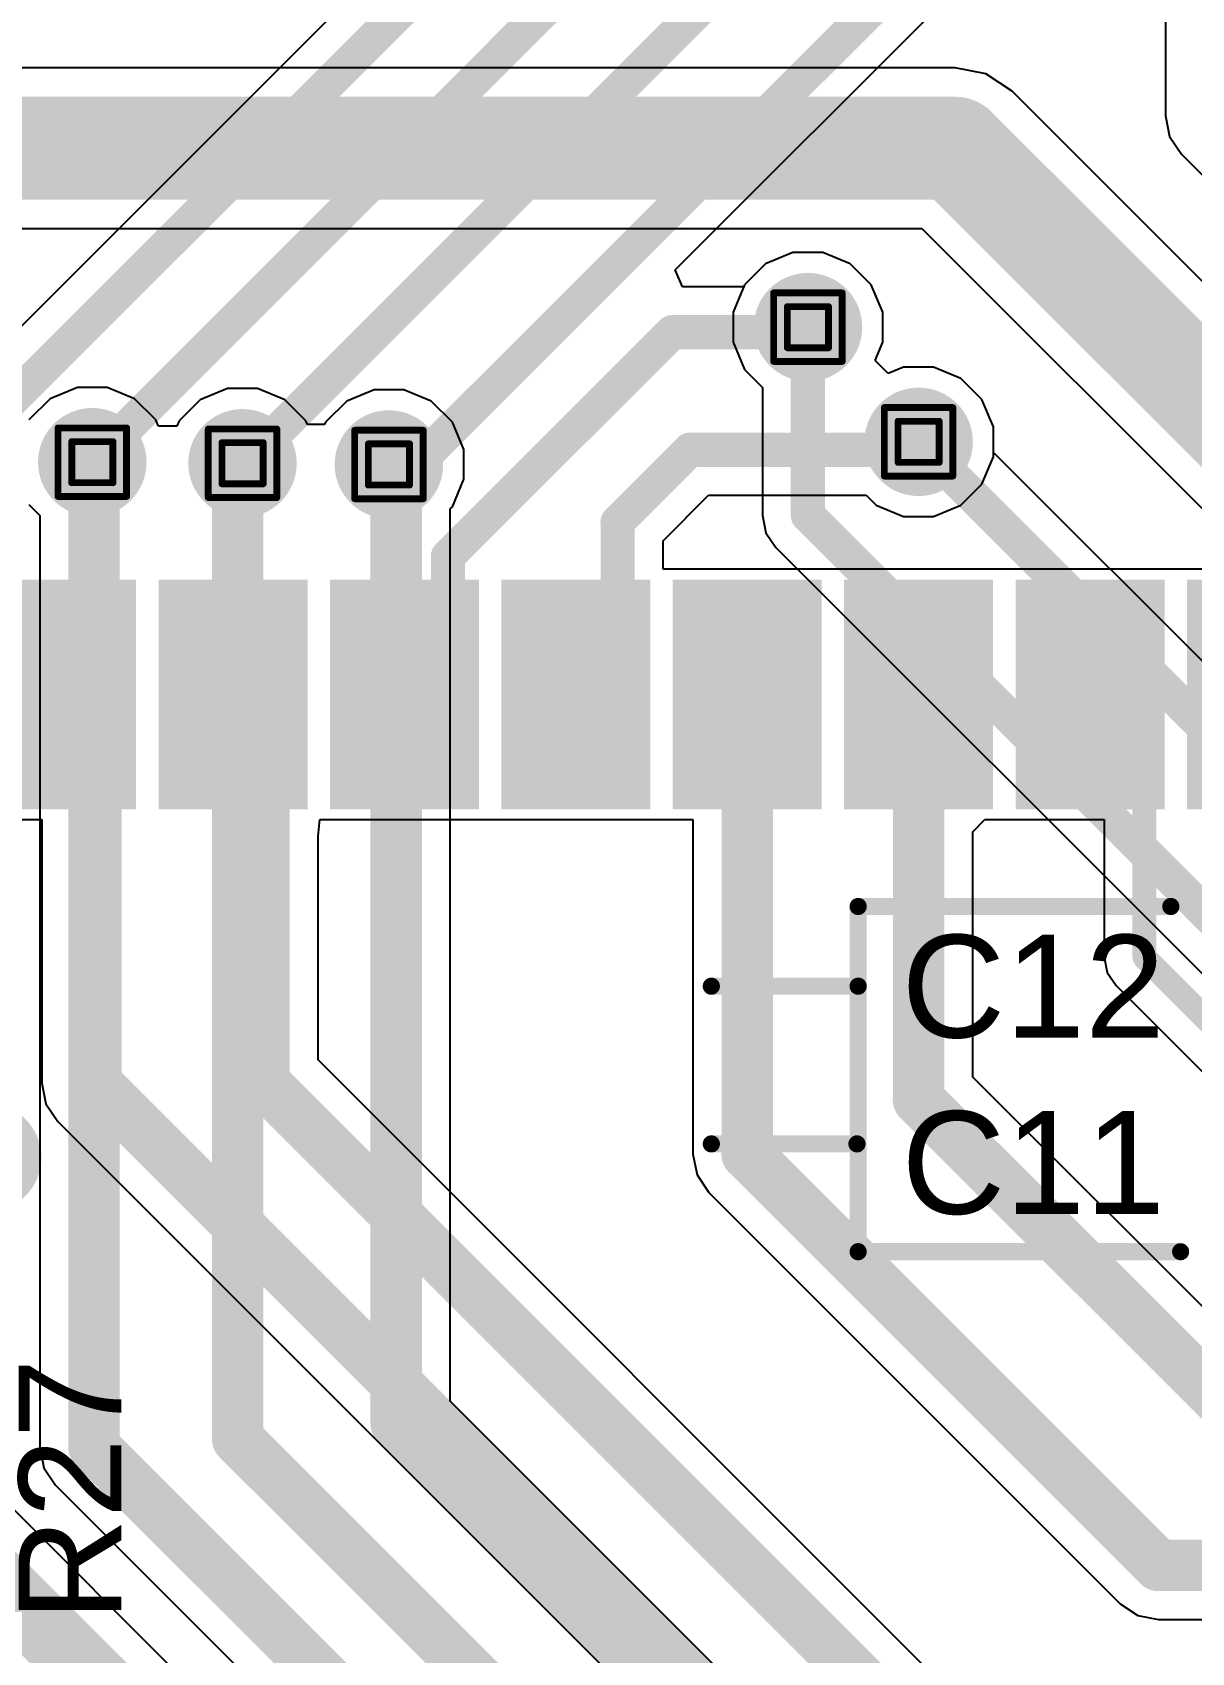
# Model space of a CAD drawing. Header units: inches. Extents: x -6 to 198, y 0 to 119.
# Drawn here: x 8.78 to 17.36, y 11.8 to 23.81 of the extents above; entities that cross this region are included whole.
import ezdxf

# ---------------------------------------------------------------- set-up
doc = ezdxf.new("R2010")
doc.units = ezdxf.units.IN
for name, color, linetype in [('Bottom Layer', 5, 'Continuous'), ('Bottom Solder', 6, 'Continuous'), ('Drill Drawing', 1, 'Continuous'), ('Top Layer', 1, 'Continuous'), ('Top Overlay', 2, 'Continuous'), ('Top Paste', 8, 'Continuous'), ('Top Solder', 216, 'Continuous'), ('Via Holes', 16, 'Continuous')]:
    doc.layers.add(name, color=color, linetype=linetype)
doc.styles.add('Arial', font='', dxfattribs={"height": 0.2})
doc.styles.get('Arial').set_extended_font_data('Arial')

# ---------------------------------------------------------------- blocks, each defined once
blk = doc.blocks.new('41_SMD_M______31')
at = {"layer": 'Top Layer'}
for points in [[(-9.5, 1.71), (-8, 1.71), (-8, 0.81), (-9.5, 0.81)], [(-9.5, 0.44), (-8, 0.44), (-8, -0.46), (-9.5, -0.46)], [(-9.5, -0.83), (-8, -0.83), (-8, -1.73), (-9.5, -1.73)], [(-9.5, -2.1), (-8, -2.1), (-8, -3), (-9.5, -3)], [(-9.5, -3.37), (-8, -3.37), (-8, -4.27), (-9.5, -4.27)], [(-9.5, -4.64), (-8, -4.64), (-8, -5.54), (-9.5, -5.54)], [(-9.5, -5.91), (-8, -5.91), (-8, -6.81), (-9.5, -6.81)]]:
    blk.add_hatch(color=1, dxfattribs=at).paths.add_polyline_path(points)
at = {"layer": 'Top Paste'}
for points in [[(-9.5, 1.71), (-8, 1.71), (-8, 0.81), (-9.5, 0.81)], [(-9.5, 0.44), (-8, 0.44), (-8, -0.46), (-9.5, -0.46)], [(-9.5, -0.83), (-8, -0.83), (-8, -1.73), (-9.5, -1.73)], [(-9.5, -2.1), (-8, -2.1), (-8, -3), (-9.5, -3)], [(-9.5, -3.37), (-8, -3.37), (-8, -4.27), (-9.5, -4.27)], [(-9.5, -4.64), (-8, -4.64), (-8, -5.54), (-9.5, -5.54)], [(-9.5, -5.91), (-8, -5.91), (-8, -6.81), (-9.5, -6.81)]]:
    blk.add_hatch(color=8, dxfattribs=at).paths.add_polyline_path(points)
at = {"layer": 'Top Solder'}
for points in [[(-9.602, 1.812), (-7.898, 1.812), (-7.898, 0.708), (-9.602, 0.708)], [(-9.602, 0.542), (-7.898, 0.542), (-7.898, -0.562), (-9.602, -0.562)], [(-9.602, -0.728), (-7.898, -0.728), (-7.898, -1.832), (-9.602, -1.832)], [(-9.602, -1.998), (-7.898, -1.998), (-7.898, -3.102), (-9.602, -3.102)], [(-9.602, -3.268), (-7.898, -3.268), (-7.898, -4.372), (-9.602, -4.372)], [(-9.602, -4.538), (-7.898, -4.538), (-7.898, -5.642), (-9.602, -5.642)], [(-9.602, -5.808), (-7.898, -5.808), (-7.898, -6.912), (-9.602, -6.912)], [(-9.602, -7.078), (-7.898, -7.078), (-7.898, -8.182), (-9.602, -8.182)]]:
    blk.add_hatch(color=216, dxfattribs=at).paths.add_polyline_path(points)

msp = doc.modelspace()

# ---------------------------------------------------------------- hatches: boundary and pattern name
at = {"layer": 'Bottom Layer'}
h = msp.add_hatch(color=5, dxfattribs=at)
edge = h.paths.add_edge_path()
edge.add_arc((14.522, 21.624), 0.3, 0, 360)
h = msp.add_hatch(color=5, dxfattribs=at)
edge = h.paths.add_edge_path()
edge.add_arc((15.342, 20.774), 0.3, 0, 360)
h = msp.add_hatch(color=5, dxfattribs=at)
edge = h.paths.add_edge_path()
edge.add_arc((9.219, 20.623), 0.3, 0, 360)
h = msp.add_hatch(color=5, dxfattribs=at)
edge = h.paths.add_edge_path()
edge.add_arc((10.332, 20.615), 0.3, 0, 360)
h = msp.add_hatch(color=5, dxfattribs=at)
edge = h.paths.add_edge_path()
edge.add_arc((11.417, 20.606), 0.3, 0, 360)
at = {"layer": 'Bottom Solder'}
h = msp.add_hatch(color=6, dxfattribs=at)
edge = h.paths.add_edge_path()
edge.add_arc((14.522, 21.624), 0.402, 0, 360)
h = msp.add_hatch(color=6, dxfattribs=at)
edge = h.paths.add_edge_path()
edge.add_arc((15.342, 20.774), 0.402, 0, 360)
h = msp.add_hatch(color=6, dxfattribs=at)
edge = h.paths.add_edge_path()
edge.add_arc((9.219, 20.623), 0.402, 0, 360)
h = msp.add_hatch(color=6, dxfattribs=at)
edge = h.paths.add_edge_path()
edge.add_arc((10.332, 20.615), 0.402, 0, 360)
h = msp.add_hatch(color=6, dxfattribs=at)
edge = h.paths.add_edge_path()
edge.add_arc((11.417, 20.606), 0.402, 0, 360)
h = msp.add_hatch(color=6, dxfattribs=at)
edge = h.paths.add_edge_path()
edge.add_arc((8.44, 15.469), 0.402, 0, 360)
at = {"layer": 'Top Layer'}
h = msp.add_hatch(color=1, dxfattribs=at)
edge = h.paths.add_edge_path()
edge.add_arc((14.522, 21.624), 0.3, 0, 360)
h = msp.add_hatch(color=1, dxfattribs=at)
edge = h.paths.add_edge_path()
edge.add_arc((15.342, 20.774), 0.3, 0, 360)
h = msp.add_hatch(color=1, dxfattribs=at)
edge = h.paths.add_edge_path()
edge.add_arc((9.219, 20.623), 0.3, 0, 360)
h = msp.add_hatch(color=1, dxfattribs=at)
edge = h.paths.add_edge_path()
edge.add_arc((10.332, 20.615), 0.3, 0, 360)
h = msp.add_hatch(color=1, dxfattribs=at)
edge = h.paths.add_edge_path()
edge.add_arc((11.417, 20.606), 0.3, 0, 360)
at = {"layer": 'Top Solder'}
h = msp.add_hatch(color=216, dxfattribs=at)
edge = h.paths.add_edge_path()
edge.add_arc((14.522, 21.624), 0.402, 0, 360)
h = msp.add_hatch(color=216, dxfattribs=at)
edge = h.paths.add_edge_path()
edge.add_arc((15.342, 20.774), 0.402, 0, 360)
h = msp.add_hatch(color=216, dxfattribs=at)
edge = h.paths.add_edge_path()
edge.add_arc((9.219, 20.623), 0.402, 0, 360)
h = msp.add_hatch(color=216, dxfattribs=at)
edge = h.paths.add_edge_path()
edge.add_arc((10.332, 20.615), 0.402, 0, 360)
h = msp.add_hatch(color=216, dxfattribs=at)
edge = h.paths.add_edge_path()
edge.add_arc((11.417, 20.606), 0.402, 0, 360)
h = msp.add_hatch(color=216, dxfattribs=at)
edge = h.paths.add_edge_path()
edge.add_arc((8.44, 15.469), 0.402, 0, 360)
at = {"layer": 'Via Holes'}
h = msp.add_hatch(color=7, dxfattribs=at)
edge = h.paths.add_edge_path()
edge.add_arc((14.522, 21.624), 0.15, 0, 360)
h = msp.add_hatch(color=7, dxfattribs=at)
edge = h.paths.add_edge_path()
edge.add_arc((15.342, 20.774), 0.15, 0, 360)
h = msp.add_hatch(color=7, dxfattribs=at)
edge = h.paths.add_edge_path()
edge.add_arc((9.219, 20.623), 0.15, 0, 360)
h = msp.add_hatch(color=7, dxfattribs=at)
edge = h.paths.add_edge_path()
edge.add_arc((10.332, 20.615), 0.15, 0, 360)
h = msp.add_hatch(color=7, dxfattribs=at)
edge = h.paths.add_edge_path()
edge.add_arc((11.417, 20.606), 0.15, 0, 360)

# ---------------------------------------------------------------- linework, layer by layer
at = {"layer": 'Bottom Layer'}
for p, q in [((17.171, 27.909), (17.171, 23.19)), ((15.612, 23.547), (5.06, 23.547)), ((15.84, 23.502), (15.612, 23.547)), ((16.034, 23.373), (15.84, 23.502)), ((19.852, 19.554), (16.034, 23.373)), ((17.171, 23.19), (17.202, 23.037)), ((17.202, 23.037), (17.289, 22.906)), ((17.289, 22.906), (20.514, 19.681)), ((5.06, 22.356), (15.366, 22.356)), ((15.366, 22.356), (19.185, 18.537)), ((14.411, 22.178), (14.208, 22.093)), ((14.632, 22.178), (14.411, 22.178)), ((14.835, 22.093), (14.632, 22.178)), ((14.208, 22.093), (14.052, 21.937)), ((14.991, 21.937), (14.835, 22.093)), ((14.052, 21.937), (13.968, 21.734)), ((15.076, 21.734), (14.991, 21.937)), ((13.968, 21.734), (13.968, 21.513)), ((15.076, 21.513), (15.076, 21.734)), ((13.968, 21.513), (14.052, 21.31)), ((15.019, 21.378), (15.076, 21.513)), ((15.117, 21.28), (15.019, 21.378)), ((14.052, 21.31), (14.185, 21.177)), ((15.231, 21.328), (15.117, 21.28)), ((15.452, 21.328), (15.231, 21.328)), ((15.655, 21.244), (15.452, 21.328)), ((9.109, 21.177), (8.906, 21.093)), ((9.33, 21.177), (9.109, 21.177)), ((9.533, 21.093), (9.33, 21.177)), ((10.222, 21.169), (10.019, 21.085)), ((10.443, 21.169), (10.222, 21.169)), ((10.646, 21.085), (10.443, 21.169)), ((11.307, 21.16), (11.104, 21.076)), ((11.528, 21.16), (11.307, 21.16)), ((11.731, 21.076), (11.528, 21.16)), ((14.185, 21.177), (14.185, 20.229)), ((15.811, 21.088), (15.655, 21.244)), ((8.906, 21.093), (8.75, 20.937)), ((9.689, 20.937), (9.533, 21.093)), ((10.019, 21.085), (9.863, 20.929)), ((10.802, 20.929), (10.646, 21.085)), ((11.104, 21.076), (10.948, 20.92)), ((11.887, 20.92), (11.731, 21.076)), ((15.896, 20.884), (15.811, 21.088)), ((9.709, 20.889), (9.689, 20.937)), ((9.863, 20.929), (9.846, 20.889)), ((10.813, 20.902), (10.802, 20.929)), ((10.94, 20.902), (10.813, 20.902)), ((10.948, 20.92), (10.94, 20.902)), ((11.971, 20.717), (11.887, 20.92)), ((9.846, 20.889), (9.709, 20.889)), ((15.896, 20.696), (15.896, 20.884)), ((11.971, 20.496), (11.971, 20.717)), ((18.564, 18.027), (15.896, 20.696)), ((11.887, 20.293), (11.971, 20.496)), ((8.75, 20.309), (8.83, 20.229)), ((8.83, 20.229), (8.83, 13.324)), ((11.872, 20.278), (11.887, 20.293)), ((11.872, 13.662), (11.872, 20.278)), ((14.185, 20.229), (14.211, 20.1)), ((14.211, 20.1), (14.284, 19.991)), ((14.284, 19.991), (17.469, 16.805)), ((15.65, 9.885), (11.872, 13.662)), ((10.499, 10.998), (7.972, 13.525)), ((8.83, 13.324), (8.86, 13.17)), ((8.86, 13.17), (8.947, 13.04)), ((8.947, 13.04), (13.772, 8.216))]:
    msp.add_line(p, q, dxfattribs=at)
for points in [[(4.42, 22.951, 0.762, 0.762, 0), (15.612, 22.951, 0.762, 0.762, 0)], [(15.612, 22.951, 0.762, 0.762, 0), (19.606, 18.958, 0.762, 0.762, 0)], [(14.522, 20.229, 0.254, 0.254, 0), (14.522, 21.624, 0.254, 0.254, 0)], [(15.342, 20.774, 0.254, 0.254, 0), (18.425, 17.691, 0.254, 0.254, 0)], [(9.231, 13.324, 0.381, 0.381, 0), (9.231, 20.611, 0.381, 0.381, 0)], [(10.296, 20.579, 0.381, 0.381, 0), (10.332, 20.615, 0.381, 0.381, 0)], [(11.417, 20.606, 0.381, 0.381, 0), (11.459, 20.564, 0.381, 0.381, 0)], [(10.296, 13.383, 0.381, 0.381, 0), (10.296, 20.579, 0.381, 0.381, 0)], [(11.459, 20.41, 0.381, 0.381, 0), (11.459, 20.564, 0.381, 0.381, 0)], [(11.459, 20.41, 0.381, 0.381, 0), (11.471, 20.398, 0.381, 0.381, 0)], [(11.471, 13.496, 0.381, 0.381, 0), (11.471, 20.398, 0.381, 0.381, 0)], [(14.522, 20.229, 0.254, 0.254, 0), (17.707, 17.043, 0.254, 0.254, 0)], [(7.506, 13.332, 0.508, 0.508, 0), (10.169, 10.669, 0.508, 0.508, 0)], [(10.296, 13.383, 0.381, 0.381, 0), (14.405, 9.275, 0.381, 0.381, 0)], [(11.471, 13.496, 0.381, 0.381, 0), (15.366, 9.601, 0.381, 0.381, 0)], [(9.231, 13.324, 0.381, 0.381, 0), (14.173, 8.382, 0.381, 0.381, 0)]]:
    msp.add_lwpolyline(points, format="xyseb", dxfattribs=at)
for points in [[(15.422, 22.951, 0.381, 0.381, 1), (15.803, 22.951, 0.381, 0.381, 1)], [(15.422, 22.951, 0.381, 0.381, 1), (15.803, 22.951, 0.381, 0.381, 1)], [(14.458, 21.624, 0.127, 0.127, 1), (14.585, 21.624, 0.127, 0.127, 1)], [(15.278, 20.774, 0.127, 0.127, 1), (15.405, 20.774, 0.127, 0.127, 1)], [(9.136, 20.611, 0.191, 0.191, 1), (9.326, 20.611, 0.191, 0.191, 1)], [(10.237, 20.615, 0.191, 0.191, 1), (10.428, 20.615, 0.191, 0.191, 1)], [(11.322, 20.606, 0.191, 0.191, 1), (11.513, 20.606, 0.191, 0.191, 1)], [(10.201, 20.579, 0.191, 0.191, 1), (10.391, 20.579, 0.191, 0.191, 1)], [(10.201, 20.579, 0.191, 0.191, 1), (10.391, 20.579, 0.191, 0.191, 1)], [(11.364, 20.564, 0.191, 0.191, 1), (11.555, 20.564, 0.191, 0.191, 1)], [(11.364, 20.564, 0.191, 0.191, 1), (11.555, 20.564, 0.191, 0.191, 1)], [(11.364, 20.41, 0.191, 0.191, 1), (11.555, 20.41, 0.191, 0.191, 1)], [(11.364, 20.41, 0.191, 0.191, 1), (11.555, 20.41, 0.191, 0.191, 1)], [(11.376, 20.398, 0.191, 0.191, 1), (11.566, 20.398, 0.191, 0.191, 1)], [(11.376, 20.398, 0.191, 0.191, 1), (11.566, 20.398, 0.191, 0.191, 1)], [(14.458, 20.229, 0.127, 0.127, 1), (14.585, 20.229, 0.127, 0.127, 1)], [(14.458, 20.229, 0.127, 0.127, 1), (14.585, 20.229, 0.127, 0.127, 1)], [(10.201, 13.383, 0.191, 0.191, 1), (10.391, 13.383, 0.191, 0.191, 1)], [(10.201, 13.383, 0.191, 0.191, 1), (10.391, 13.383, 0.191, 0.191, 1)], [(11.376, 13.496, 0.191, 0.191, 1), (11.566, 13.496, 0.191, 0.191, 1)], [(11.376, 13.496, 0.191, 0.191, 1), (11.566, 13.496, 0.191, 0.191, 1)], [(9.136, 13.324, 0.191, 0.191, 1), (9.326, 13.324, 0.191, 0.191, 1)], [(9.136, 13.324, 0.191, 0.191, 1), (9.326, 13.324, 0.191, 0.191, 1)]]:
    msp.add_lwpolyline(points, format="xyseb", close=True, dxfattribs=at)
at = {"layer": 'Drill Drawing'}
for points in [[(14.268, 21.878, 0.0508, 0.0508, 0), (14.776, 21.878, 0.0508, 0.0508, 0)], [(14.268, 21.37, 0.0508, 0.0508, 0), (14.268, 21.878, 0.0508, 0.0508, 0)], [(14.776, 21.37, 0.0508, 0.0508, 0), (14.776, 21.878, 0.0508, 0.0508, 0)], [(14.369, 21.776, 0.0508, 0.0508, 0), (14.674, 21.776, 0.0508, 0.0508, 0)], [(14.369, 21.471, 0.0508, 0.0508, 0), (14.369, 21.776, 0.0508, 0.0508, 0)], [(14.674, 21.471, 0.0508, 0.0508, 0), (14.674, 21.776, 0.0508, 0.0508, 0)], [(14.268, 21.37, 0.0508, 0.0508, 0), (14.776, 21.37, 0.0508, 0.0508, 0)], [(14.369, 21.471, 0.0508, 0.0508, 0), (14.674, 21.471, 0.0508, 0.0508, 0)], [(15.088, 21.028, 0.0508, 0.0508, 0), (15.596, 21.028, 0.0508, 0.0508, 0)], [(15.088, 20.52, 0.0508, 0.0508, 0), (15.088, 21.028, 0.0508, 0.0508, 0)], [(15.596, 20.52, 0.0508, 0.0508, 0), (15.596, 21.028, 0.0508, 0.0508, 0)], [(8.965, 20.877, 0.0508, 0.0508, 0), (9.473, 20.877, 0.0508, 0.0508, 0)], [(8.965, 20.369, 0.0508, 0.0508, 0), (8.965, 20.877, 0.0508, 0.0508, 0)], [(9.473, 20.369, 0.0508, 0.0508, 0), (9.473, 20.877, 0.0508, 0.0508, 0)], [(15.189, 20.926, 0.0508, 0.0508, 0), (15.494, 20.926, 0.0508, 0.0508, 0)], [(15.189, 20.622, 0.0508, 0.0508, 0), (15.189, 20.926, 0.0508, 0.0508, 0)], [(15.494, 20.622, 0.0508, 0.0508, 0), (15.494, 20.926, 0.0508, 0.0508, 0)], [(9.067, 20.775, 0.0508, 0.0508, 0), (9.372, 20.775, 0.0508, 0.0508, 0)], [(9.067, 20.471, 0.0508, 0.0508, 0), (9.067, 20.775, 0.0508, 0.0508, 0)], [(9.372, 20.471, 0.0508, 0.0508, 0), (9.372, 20.775, 0.0508, 0.0508, 0)], [(10.078, 20.869, 0.0508, 0.0508, 0), (10.586, 20.869, 0.0508, 0.0508, 0)], [(10.078, 20.361, 0.0508, 0.0508, 0), (10.078, 20.869, 0.0508, 0.0508, 0)], [(10.18, 20.768, 0.0508, 0.0508, 0), (10.485, 20.768, 0.0508, 0.0508, 0)], [(10.18, 20.463, 0.0508, 0.0508, 0), (10.18, 20.768, 0.0508, 0.0508, 0)], [(10.485, 20.463, 0.0508, 0.0508, 0), (10.485, 20.768, 0.0508, 0.0508, 0)], [(10.586, 20.361, 0.0508, 0.0508, 0), (10.586, 20.869, 0.0508, 0.0508, 0)], [(11.163, 20.86, 0.0508, 0.0508, 0), (11.671, 20.86, 0.0508, 0.0508, 0)], [(11.163, 20.352, 0.0508, 0.0508, 0), (11.163, 20.86, 0.0508, 0.0508, 0)], [(11.265, 20.759, 0.0508, 0.0508, 0), (11.57, 20.759, 0.0508, 0.0508, 0)], [(11.265, 20.454, 0.0508, 0.0508, 0), (11.265, 20.759, 0.0508, 0.0508, 0)], [(11.57, 20.454, 0.0508, 0.0508, 0), (11.57, 20.759, 0.0508, 0.0508, 0)], [(11.671, 20.352, 0.0508, 0.0508, 0), (11.671, 20.86, 0.0508, 0.0508, 0)], [(15.088, 20.52, 0.0508, 0.0508, 0), (15.596, 20.52, 0.0508, 0.0508, 0)], [(15.189, 20.622, 0.0508, 0.0508, 0), (15.494, 20.622, 0.0508, 0.0508, 0)], [(9.067, 20.471, 0.0508, 0.0508, 0), (9.372, 20.471, 0.0508, 0.0508, 0)], [(10.18, 20.463, 0.0508, 0.0508, 0), (10.485, 20.463, 0.0508, 0.0508, 0)], [(11.265, 20.454, 0.0508, 0.0508, 0), (11.57, 20.454, 0.0508, 0.0508, 0)], [(8.965, 20.369, 0.0508, 0.0508, 0), (9.473, 20.369, 0.0508, 0.0508, 0)], [(10.078, 20.361, 0.0508, 0.0508, 0), (10.586, 20.361, 0.0508, 0.0508, 0)], [(11.163, 20.352, 0.0508, 0.0508, 0), (11.671, 20.352, 0.0508, 0.0508, 0)]]:
    msp.add_lwpolyline(points, format="xyseb", dxfattribs=at)
for points in [[(14.255, 21.878, 0.0254, 0.0254, 1), (14.28, 21.878, 0.0254, 0.0254, 1)], [(14.255, 21.878, 0.0254, 0.0254, 1), (14.28, 21.878, 0.0254, 0.0254, 1)], [(14.763, 21.878, 0.0254, 0.0254, 1), (14.788, 21.878, 0.0254, 0.0254, 1)], [(14.763, 21.878, 0.0254, 0.0254, 1), (14.788, 21.878, 0.0254, 0.0254, 1)], [(14.357, 21.776, 0.0254, 0.0254, 1), (14.382, 21.776, 0.0254, 0.0254, 1)], [(14.357, 21.776, 0.0254, 0.0254, 1), (14.382, 21.776, 0.0254, 0.0254, 1)], [(14.661, 21.776, 0.0254, 0.0254, 1), (14.687, 21.776, 0.0254, 0.0254, 1)], [(14.661, 21.776, 0.0254, 0.0254, 1), (14.687, 21.776, 0.0254, 0.0254, 1)], [(14.255, 21.37, 0.0254, 0.0254, 1), (14.28, 21.37, 0.0254, 0.0254, 1)], [(14.255, 21.37, 0.0254, 0.0254, 1), (14.28, 21.37, 0.0254, 0.0254, 1)], [(14.357, 21.471, 0.0254, 0.0254, 1), (14.382, 21.471, 0.0254, 0.0254, 1)], [(14.357, 21.471, 0.0254, 0.0254, 1), (14.382, 21.471, 0.0254, 0.0254, 1)], [(14.661, 21.471, 0.0254, 0.0254, 1), (14.687, 21.471, 0.0254, 0.0254, 1)], [(14.661, 21.471, 0.0254, 0.0254, 1), (14.687, 21.471, 0.0254, 0.0254, 1)], [(14.763, 21.37, 0.0254, 0.0254, 1), (14.788, 21.37, 0.0254, 0.0254, 1)], [(14.763, 21.37, 0.0254, 0.0254, 1), (14.788, 21.37, 0.0254, 0.0254, 1)], [(15.075, 21.028, 0.0254, 0.0254, 1), (15.1, 21.028, 0.0254, 0.0254, 1)], [(15.075, 21.028, 0.0254, 0.0254, 1), (15.1, 21.028, 0.0254, 0.0254, 1)], [(15.583, 21.028, 0.0254, 0.0254, 1), (15.608, 21.028, 0.0254, 0.0254, 1)], [(15.583, 21.028, 0.0254, 0.0254, 1), (15.608, 21.028, 0.0254, 0.0254, 1)], [(8.953, 20.877, 0.0254, 0.0254, 1), (8.978, 20.877, 0.0254, 0.0254, 1)], [(8.953, 20.877, 0.0254, 0.0254, 1), (8.978, 20.877, 0.0254, 0.0254, 1)], [(9.461, 20.877, 0.0254, 0.0254, 1), (9.486, 20.877, 0.0254, 0.0254, 1)], [(9.461, 20.877, 0.0254, 0.0254, 1), (9.486, 20.877, 0.0254, 0.0254, 1)], [(15.177, 20.926, 0.0254, 0.0254, 1), (15.202, 20.926, 0.0254, 0.0254, 1)], [(15.177, 20.926, 0.0254, 0.0254, 1), (15.202, 20.926, 0.0254, 0.0254, 1)], [(15.481, 20.926, 0.0254, 0.0254, 1), (15.507, 20.926, 0.0254, 0.0254, 1)], [(15.481, 20.926, 0.0254, 0.0254, 1), (15.507, 20.926, 0.0254, 0.0254, 1)], [(9.054, 20.775, 0.0254, 0.0254, 1), (9.08, 20.775, 0.0254, 0.0254, 1)], [(9.054, 20.775, 0.0254, 0.0254, 1), (9.08, 20.775, 0.0254, 0.0254, 1)], [(9.359, 20.775, 0.0254, 0.0254, 1), (9.385, 20.775, 0.0254, 0.0254, 1)], [(9.359, 20.775, 0.0254, 0.0254, 1), (9.385, 20.775, 0.0254, 0.0254, 1)], [(10.066, 20.869, 0.0254, 0.0254, 1), (10.091, 20.869, 0.0254, 0.0254, 1)], [(10.066, 20.869, 0.0254, 0.0254, 1), (10.091, 20.869, 0.0254, 0.0254, 1)], [(10.167, 20.768, 0.0254, 0.0254, 1), (10.193, 20.768, 0.0254, 0.0254, 1)], [(10.167, 20.768, 0.0254, 0.0254, 1), (10.193, 20.768, 0.0254, 0.0254, 1)], [(10.472, 20.768, 0.0254, 0.0254, 1), (10.498, 20.768, 0.0254, 0.0254, 1)], [(10.472, 20.768, 0.0254, 0.0254, 1), (10.498, 20.768, 0.0254, 0.0254, 1)], [(10.574, 20.869, 0.0254, 0.0254, 1), (10.599, 20.869, 0.0254, 0.0254, 1)], [(10.574, 20.869, 0.0254, 0.0254, 1), (10.599, 20.869, 0.0254, 0.0254, 1)], [(11.151, 20.86, 0.0254, 0.0254, 1), (11.176, 20.86, 0.0254, 0.0254, 1)], [(11.151, 20.86, 0.0254, 0.0254, 1), (11.176, 20.86, 0.0254, 0.0254, 1)], [(11.252, 20.759, 0.0254, 0.0254, 1), (11.278, 20.759, 0.0254, 0.0254, 1)], [(11.252, 20.759, 0.0254, 0.0254, 1), (11.278, 20.759, 0.0254, 0.0254, 1)], [(11.557, 20.759, 0.0254, 0.0254, 1), (11.583, 20.759, 0.0254, 0.0254, 1)], [(11.557, 20.759, 0.0254, 0.0254, 1), (11.583, 20.759, 0.0254, 0.0254, 1)], [(11.659, 20.86, 0.0254, 0.0254, 1), (11.684, 20.86, 0.0254, 0.0254, 1)], [(11.659, 20.86, 0.0254, 0.0254, 1), (11.684, 20.86, 0.0254, 0.0254, 1)], [(15.075, 20.52, 0.0254, 0.0254, 1), (15.1, 20.52, 0.0254, 0.0254, 1)], [(15.075, 20.52, 0.0254, 0.0254, 1), (15.1, 20.52, 0.0254, 0.0254, 1)], [(15.177, 20.622, 0.0254, 0.0254, 1), (15.202, 20.622, 0.0254, 0.0254, 1)], [(15.177, 20.622, 0.0254, 0.0254, 1), (15.202, 20.622, 0.0254, 0.0254, 1)], [(15.481, 20.622, 0.0254, 0.0254, 1), (15.507, 20.622, 0.0254, 0.0254, 1)], [(15.481, 20.622, 0.0254, 0.0254, 1), (15.507, 20.622, 0.0254, 0.0254, 1)], [(15.583, 20.52, 0.0254, 0.0254, 1), (15.608, 20.52, 0.0254, 0.0254, 1)], [(15.583, 20.52, 0.0254, 0.0254, 1), (15.608, 20.52, 0.0254, 0.0254, 1)], [(9.054, 20.471, 0.0254, 0.0254, 1), (9.08, 20.471, 0.0254, 0.0254, 1)], [(9.054, 20.471, 0.0254, 0.0254, 1), (9.08, 20.471, 0.0254, 0.0254, 1)], [(9.359, 20.471, 0.0254, 0.0254, 1), (9.385, 20.471, 0.0254, 0.0254, 1)], [(9.359, 20.471, 0.0254, 0.0254, 1), (9.385, 20.471, 0.0254, 0.0254, 1)], [(10.167, 20.463, 0.0254, 0.0254, 1), (10.193, 20.463, 0.0254, 0.0254, 1)], [(10.167, 20.463, 0.0254, 0.0254, 1), (10.193, 20.463, 0.0254, 0.0254, 1)], [(10.472, 20.463, 0.0254, 0.0254, 1), (10.498, 20.463, 0.0254, 0.0254, 1)], [(10.472, 20.463, 0.0254, 0.0254, 1), (10.498, 20.463, 0.0254, 0.0254, 1)], [(11.252, 20.454, 0.0254, 0.0254, 1), (11.278, 20.454, 0.0254, 0.0254, 1)], [(11.252, 20.454, 0.0254, 0.0254, 1), (11.278, 20.454, 0.0254, 0.0254, 1)], [(11.557, 20.454, 0.0254, 0.0254, 1), (11.583, 20.454, 0.0254, 0.0254, 1)], [(11.557, 20.454, 0.0254, 0.0254, 1), (11.583, 20.454, 0.0254, 0.0254, 1)], [(8.953, 20.369, 0.0254, 0.0254, 1), (8.978, 20.369, 0.0254, 0.0254, 1)], [(8.953, 20.369, 0.0254, 0.0254, 1), (8.978, 20.369, 0.0254, 0.0254, 1)], [(9.461, 20.369, 0.0254, 0.0254, 1), (9.486, 20.369, 0.0254, 0.0254, 1)], [(9.461, 20.369, 0.0254, 0.0254, 1), (9.486, 20.369, 0.0254, 0.0254, 1)], [(10.066, 20.361, 0.0254, 0.0254, 1), (10.091, 20.361, 0.0254, 0.0254, 1)], [(10.066, 20.361, 0.0254, 0.0254, 1), (10.091, 20.361, 0.0254, 0.0254, 1)], [(10.574, 20.361, 0.0254, 0.0254, 1), (10.599, 20.361, 0.0254, 0.0254, 1)], [(10.574, 20.361, 0.0254, 0.0254, 1), (10.599, 20.361, 0.0254, 0.0254, 1)], [(11.151, 20.352, 0.0254, 0.0254, 1), (11.176, 20.352, 0.0254, 0.0254, 1)], [(11.151, 20.352, 0.0254, 0.0254, 1), (11.176, 20.352, 0.0254, 0.0254, 1)], [(11.659, 20.352, 0.0254, 0.0254, 1), (11.684, 20.352, 0.0254, 0.0254, 1)], [(11.659, 20.352, 0.0254, 0.0254, 1), (11.684, 20.352, 0.0254, 0.0254, 1)]]:
    msp.add_lwpolyline(points, format="xyseb", close=True, dxfattribs=at)
at = {"layer": 'Top Layer'}
for p, q in [((16.725, 29.663), (7.484, 20.422)), ((13.539, 22.05), (15.584, 24.095)), ((14.411, 22.178), (14.208, 22.093)), ((14.632, 22.178), (14.411, 22.178)), ((14.835, 22.093), (14.632, 22.178)), ((13.592, 21.923), (13.539, 22.05)), ((14.208, 22.093), (14.052, 21.937)), ((14.991, 21.937), (14.835, 22.093)), ((14.046, 21.923), (13.592, 21.923)), ((14.052, 21.937), (14.046, 21.923)), ((15.076, 21.734), (14.991, 21.937)), ((15.076, 21.513), (15.076, 21.734)), ((15.019, 21.378), (15.076, 21.513)), ((15.117, 21.28), (15.019, 21.378)), ((15.231, 21.328), (15.117, 21.28)), ((15.452, 21.328), (15.231, 21.328)), ((15.655, 21.244), (15.452, 21.328)), ((15.811, 21.088), (15.655, 21.244)), ((15.896, 20.884), (15.811, 21.088)), ((15.896, 20.664), (15.896, 20.884)), ((15.811, 20.46), (15.896, 20.664)), ((15.655, 20.304), (15.811, 20.46)), ((13.448, 20.04), (13.786, 20.378)), ((13.786, 20.378), (14.954, 20.378)), ((14.954, 20.378), (15.028, 20.304)), ((15.028, 20.304), (15.231, 20.22)), ((15.452, 20.22), (15.655, 20.304)), ((15.231, 20.22), (15.452, 20.22)), ((13.448, 19.829), (13.448, 20.04)), ((14.699, 19.829), (13.448, 19.829)), ((14.714, 19.829), (14.699, 19.829)), ((14.699, 19.829), (14.699, 19.829)), ((15.857, 19.829), (14.714, 19.829)), ((14.714, 19.829), (14.714, 19.829)), ((15.984, 19.829), (15.857, 19.829)), ((16.096, 19.829), (15.984, 19.829)), ((17.239, 19.829), (16.096, 19.829)), ((17.254, 19.829), (17.239, 19.829)), ((17.239, 19.829), (17.239, 19.829)), ((18.509, 19.829), (17.254, 19.829)), ((17.254, 19.829), (17.254, 19.829)), ((8.476, 17.974), (8.845, 17.974)), ((8.845, 17.974), (8.845, 16.019)), ((10.892, 17.852), (10.904, 17.974)), ((10.904, 17.974), (11.019, 17.974)), ((11.019, 17.974), (12.047, 17.974)), ((12.047, 17.974), (12.159, 17.974)), ((12.159, 17.974), (12.159, 17.974)), ((12.159, 17.974), (12.174, 17.974)), ((12.174, 17.974), (12.174, 17.974)), ((12.174, 17.974), (13.317, 17.974)), ((13.317, 17.974), (13.429, 17.974)), ((13.429, 17.974), (13.429, 17.974)), ((13.429, 17.974), (13.444, 17.974)), ((13.444, 17.974), (13.444, 17.974)), ((13.444, 17.974), (13.67, 17.974)), ((13.67, 17.974), (13.67, 15.494)), ((15.743, 17.884), (15.833, 17.974)), ((15.833, 17.974), (15.969, 17.974)), ((15.969, 17.974), (16.096, 17.974)), ((16.096, 17.974), (16.718, 17.974)), ((16.718, 17.974), (16.718, 16.954)), ((10.892, 16.192), (10.892, 17.852)), ((15.743, 16.065), (15.743, 17.884)), ((16.718, 16.954), (16.74, 16.84)), ((16.74, 16.84), (16.805, 16.743)), ((16.805, 16.743), (17.482, 16.066)), ((17.953, 9.131), (10.892, 16.192)), ((8.845, 16.019), (8.876, 15.866)), ((17.919, 13.889), (15.743, 16.065)), ((8.876, 15.866), (8.963, 15.735)), ((8.963, 15.735), (16.018, 8.681)), ((13.67, 15.494), (13.701, 15.34)), ((13.701, 15.34), (13.788, 15.21)), ((13.788, 15.21), (16.836, 12.162)), ((16.836, 12.162), (16.966, 12.075)), ((16.966, 12.075), (17.12, 12.045)), ((17.12, 12.045), (19.441, 12.045))]:
    msp.add_line(p, q, dxfattribs=at)
for points in [[(7.722, 20.184, 0.254, 0.254, 0), (17.062, 29.524, 0.254, 0.254, 0)], [(12.246, 23.651, 0.254, 0.254, 0), (15.335, 26.74, 0.254, 0.254, 0)], [(10.353, 20.615, 0.254, 0.254, 0), (15.252, 25.515, 0.254, 0.254, 0)], [(11.685, 20.673, 0.254, 0.254, 0), (15.445, 24.432, 0.254, 0.254, 0)], [(9.219, 20.623, 0.254, 0.254, 0), (12.246, 23.65, 0.254, 0.254, 0)], [(12.246, 23.65, 0.254, 0.254, 0), (12.246, 23.651, 0.254, 0.254, 0)], [(14.485, 21.587, 0.254, 0.254, 0), (14.522, 21.624, 0.254, 0.254, 0)], [(11.855, 19.925, 0.254, 0.254, 0), (13.517, 21.587, 0.254, 0.254, 0)], [(13.517, 21.587, 0.254, 0.254, 0), (14.485, 21.587, 0.254, 0.254, 0)], [(15.283, 20.715, 0.254, 0.254, 0), (15.342, 20.774, 0.254, 0.254, 0)], [(11.417, 20.606, 0.254, 0.254, 0), (11.484, 20.673, 0.254, 0.254, 0)], [(11.484, 20.673, 0.254, 0.254, 0), (11.685, 20.673, 0.254, 0.254, 0)], [(13.112, 20.18, 0.254, 0.254, 0), (13.647, 20.715, 0.254, 0.254, 0)], [(13.647, 20.715, 0.254, 0.254, 0), (15.283, 20.715, 0.254, 0.254, 0)], [(13.112, 19.211, 0.254, 0.254, 0), (13.112, 20.18, 0.254, 0.254, 0)], [(11.855, 19.224, 0.254, 0.254, 0), (11.855, 19.925, 0.254, 0.254, 0)], [(11.532, 18.901, 0.254, 0.254, 0), (11.855, 19.224, 0.254, 0.254, 0)], [(12.802, 18.901, 0.254, 0.254, 0), (13.112, 19.211, 0.254, 0.254, 0)], [(8.992, 18.901, 0.381, 0.381, 0), (9.247, 18.646, 0.381, 0.381, 0)], [(10.262, 18.901, 0.381, 0.381, 0), (10.49, 18.673, 0.381, 0.381, 0)], [(14.072, 15.494, 0.381, 0.381, 0), (14.072, 18.901, 0.381, 0.381, 0)], [(15.342, 15.898, 0.381, 0.381, 0), (15.342, 18.901, 0.381, 0.381, 0)], [(16.612, 18.901, 0.178, 0.178, 0), (16.973, 18.54, 0.178, 0.178, 0)], [(10.49, 16.026, 0.381, 0.381, 0), (10.49, 18.673, 0.381, 0.381, 0)], [(9.247, 16.019, 0.381, 0.381, 0), (9.247, 18.646, 0.381, 0.381, 0)], [(16.973, 18.179, 0.178, 0.178, 0), (16.973, 18.54, 0.178, 0.178, 0)], [(16.973, 18.179, 0.178, 0.178, 0), (17.015, 18.136, 0.178, 0.178, 0)], [(17.015, 16.954, 0.178, 0.178, 0), (17.015, 18.136, 0.178, 0.178, 0)], [(17.015, 16.954, 0.178, 0.178, 0), (17.693, 16.276, 0.178, 0.178, 0)], [(10.49, 16.026, 0.381, 0.381, 0), (17.669, 8.847, 0.381, 0.381, 0)], [(9.247, 16.019, 0.381, 0.381, 0), (16.419, 8.847, 0.381, 0.381, 0)], [(15.342, 15.898, 0.381, 0.381, 0), (17.753, 13.487, 0.381, 0.381, 0)], [(14.072, 15.494, 0.381, 0.381, 0), (17.12, 12.446, 0.381, 0.381, 0)], [(17.12, 12.446, 0.381, 0.381, 0), (19.823, 12.446, 0.381, 0.381, 0)]]:
    msp.add_lwpolyline(points, format="xyseb", dxfattribs=at)
for points in [[(12.183, 23.651, 0.127, 0.127, 1), (12.31, 23.651, 0.127, 0.127, 1)], [(12.183, 23.651, 0.127, 0.127, 1), (12.31, 23.651, 0.127, 0.127, 1)], [(12.183, 23.65, 0.127, 0.127, 1), (12.31, 23.65, 0.127, 0.127, 1)], [(12.183, 23.65, 0.127, 0.127, 1), (12.31, 23.65, 0.127, 0.127, 1)], [(14.458, 21.624, 0.127, 0.127, 1), (14.585, 21.624, 0.127, 0.127, 1)], [(13.453, 21.587, 0.127, 0.127, 1), (13.58, 21.587, 0.127, 0.127, 1)], [(13.453, 21.587, 0.127, 0.127, 1), (13.58, 21.587, 0.127, 0.127, 1)], [(14.421, 21.587, 0.127, 0.127, 1), (14.548, 21.587, 0.127, 0.127, 1)], [(14.421, 21.587, 0.127, 0.127, 1), (14.548, 21.587, 0.127, 0.127, 1)], [(15.278, 20.774, 0.127, 0.127, 1), (15.405, 20.774, 0.127, 0.127, 1)], [(11.42, 20.673, 0.127, 0.127, 1), (11.547, 20.673, 0.127, 0.127, 1)], [(11.42, 20.673, 0.127, 0.127, 1), (11.547, 20.673, 0.127, 0.127, 1)], [(11.622, 20.673, 0.127, 0.127, 1), (11.749, 20.673, 0.127, 0.127, 1)], [(11.622, 20.673, 0.127, 0.127, 1), (11.749, 20.673, 0.127, 0.127, 1)], [(13.583, 20.715, 0.127, 0.127, 1), (13.71, 20.715, 0.127, 0.127, 1)], [(13.583, 20.715, 0.127, 0.127, 1), (13.71, 20.715, 0.127, 0.127, 1)], [(15.219, 20.715, 0.127, 0.127, 1), (15.346, 20.715, 0.127, 0.127, 1)], [(15.219, 20.715, 0.127, 0.127, 1), (15.346, 20.715, 0.127, 0.127, 1)], [(9.156, 20.623, 0.127, 0.127, 1), (9.283, 20.623, 0.127, 0.127, 1)], [(10.289, 20.615, 0.127, 0.127, 1), (10.416, 20.615, 0.127, 0.127, 1)], [(11.354, 20.606, 0.127, 0.127, 1), (11.481, 20.606, 0.127, 0.127, 1)], [(13.048, 20.18, 0.127, 0.127, 1), (13.175, 20.18, 0.127, 0.127, 1)], [(13.048, 20.18, 0.127, 0.127, 1), (13.175, 20.18, 0.127, 0.127, 1)], [(11.791, 19.925, 0.127, 0.127, 1), (11.918, 19.925, 0.127, 0.127, 1)], [(11.791, 19.925, 0.127, 0.127, 1), (11.918, 19.925, 0.127, 0.127, 1)], [(11.791, 19.224, 0.127, 0.127, 1), (11.918, 19.224, 0.127, 0.127, 1)], [(11.791, 19.224, 0.127, 0.127, 1), (11.918, 19.224, 0.127, 0.127, 1)], [(13.048, 19.211, 0.127, 0.127, 1), (13.175, 19.211, 0.127, 0.127, 1)], [(13.048, 19.211, 0.127, 0.127, 1), (13.175, 19.211, 0.127, 0.127, 1)], [(8.896, 18.901, 0.191, 0.191, 1), (9.087, 18.901, 0.191, 0.191, 1)], [(10.166, 18.901, 0.191, 0.191, 1), (10.357, 18.901, 0.191, 0.191, 1)], [(11.468, 18.901, 0.127, 0.127, 1), (11.595, 18.901, 0.127, 0.127, 1)], [(12.738, 18.901, 0.127, 0.127, 1), (12.865, 18.901, 0.127, 0.127, 1)], [(13.976, 18.901, 0.191, 0.191, 1), (14.167, 18.901, 0.191, 0.191, 1)], [(15.246, 18.901, 0.191, 0.191, 1), (15.437, 18.901, 0.191, 0.191, 1)], [(16.567, 18.901, 0.0889, 0.0889, 1), (16.656, 18.901, 0.0889, 0.0889, 1)], [(10.395, 18.673, 0.191, 0.191, 1), (10.585, 18.673, 0.191, 0.191, 1)], [(10.395, 18.673, 0.191, 0.191, 1), (10.585, 18.673, 0.191, 0.191, 1)], [(9.152, 18.646, 0.191, 0.191, 1), (9.342, 18.646, 0.191, 0.191, 1)], [(9.152, 18.646, 0.191, 0.191, 1), (9.342, 18.646, 0.191, 0.191, 1)], [(16.928, 18.54, 0.0889, 0.0889, 1), (17.017, 18.54, 0.0889, 0.0889, 1)], [(16.928, 18.54, 0.0889, 0.0889, 1), (17.017, 18.54, 0.0889, 0.0889, 1)], [(16.928, 18.179, 0.0889, 0.0889, 1), (17.017, 18.179, 0.0889, 0.0889, 1)], [(16.928, 18.179, 0.0889, 0.0889, 1), (17.017, 18.179, 0.0889, 0.0889, 1)], [(16.971, 18.136, 0.0889, 0.0889, 1), (17.06, 18.136, 0.0889, 0.0889, 1)], [(16.971, 18.136, 0.0889, 0.0889, 1), (17.06, 18.136, 0.0889, 0.0889, 1)], [(16.971, 16.954, 0.0889, 0.0889, 1), (17.06, 16.954, 0.0889, 0.0889, 1)], [(16.971, 16.954, 0.0889, 0.0889, 1), (17.06, 16.954, 0.0889, 0.0889, 1)], [(10.395, 16.026, 0.191, 0.191, 1), (10.585, 16.026, 0.191, 0.191, 1)], [(10.395, 16.026, 0.191, 0.191, 1), (10.585, 16.026, 0.191, 0.191, 1)], [(9.152, 16.019, 0.191, 0.191, 1), (9.342, 16.019, 0.191, 0.191, 1)], [(9.152, 16.019, 0.191, 0.191, 1), (9.342, 16.019, 0.191, 0.191, 1)], [(15.246, 15.898, 0.191, 0.191, 1), (15.437, 15.898, 0.191, 0.191, 1)], [(15.246, 15.898, 0.191, 0.191, 1), (15.437, 15.898, 0.191, 0.191, 1)], [(13.976, 15.494, 0.191, 0.191, 1), (14.167, 15.494, 0.191, 0.191, 1)], [(13.976, 15.494, 0.191, 0.191, 1), (14.167, 15.494, 0.191, 0.191, 1)], [(17.024, 12.446, 0.191, 0.191, 1), (17.215, 12.446, 0.191, 0.191, 1)], [(17.024, 12.446, 0.191, 0.191, 1), (17.215, 12.446, 0.191, 0.191, 1)]]:
    msp.add_lwpolyline(points, format="xyseb", close=True, dxfattribs=at)
at = {"layer": 'Top Overlay'}
for points in [[(14.894, 16.739, 0.127, 0.127, 0), (14.894, 17.33, 0.127, 0.127, 0)], [(14.894, 17.33, 0.127, 0.127, 0), (17.211, 17.33, 0.127, 0.127, 0)], [(13.806, 16.739, 0.127, 0.127, 0), (14.894, 16.739, 0.127, 0.127, 0)], [(14.894, 14.771, 0.127, 0.127, 0), (14.894, 16.739, 0.127, 0.127, 0)], [(13.806, 15.57, 0.127, 0.127, 0), (14.885, 15.57, 0.127, 0.127, 0)], [(14.894, 14.771, 0.127, 0.127, 0), (17.284, 14.771, 0.127, 0.127, 0)]]:
    msp.add_lwpolyline(points, format="xyseb", dxfattribs=at)
for points in [[(14.862, 17.33, 0.0635, 0.0635, 1), (14.926, 17.33, 0.0635, 0.0635, 1)], [(14.862, 17.33, 0.0635, 0.0635, 1), (14.926, 17.33, 0.0635, 0.0635, 1)], [(17.179, 17.33, 0.0635, 0.0635, 1), (17.243, 17.33, 0.0635, 0.0635, 1)], [(13.774, 16.739, 0.0635, 0.0635, 1), (13.838, 16.739, 0.0635, 0.0635, 1)], [(14.862, 16.739, 0.0635, 0.0635, 1), (14.926, 16.739, 0.0635, 0.0635, 1)], [(14.862, 16.739, 0.0635, 0.0635, 1), (14.926, 16.739, 0.0635, 0.0635, 1)], [(14.862, 16.739, 0.0635, 0.0635, 1), (14.926, 16.739, 0.0635, 0.0635, 1)], [(13.774, 15.57, 0.0635, 0.0635, 1), (13.838, 15.57, 0.0635, 0.0635, 1)], [(14.853, 15.57, 0.0635, 0.0635, 1), (14.917, 15.57, 0.0635, 0.0635, 1)], [(14.862, 14.771, 0.0635, 0.0635, 1), (14.926, 14.771, 0.0635, 0.0635, 1)], [(14.862, 14.771, 0.0635, 0.0635, 1), (14.926, 14.771, 0.0635, 0.0635, 1)], [(17.252, 14.771, 0.0635, 0.0635, 1), (17.315, 14.771, 0.0635, 0.0635, 1)]]:
    msp.add_lwpolyline(points, format="xyseb", close=True, dxfattribs=at)

# ---------------------------------------------------------------- block references
at = {"rotation": 90}
msp.add_blockref('41_SMD_M______31', (10.252, 27.651), dxfattribs=at)

# ---------------------------------------------------------------- texts
at = {"layer": 'Top Overlay', "style": 'Arial'}
for s, p in [('C12', (15.215, 16.358)), ('C11', (15.215, 15.051))]:
    msp.add_text(s, height=0.762, dxfattribs=at).set_placement(p)
msp.add_text('R27', height=0.762, rotation=90, dxfattribs=at).set_placement((9.435, 12.028))

doc.saveas('drawing.dxf')
